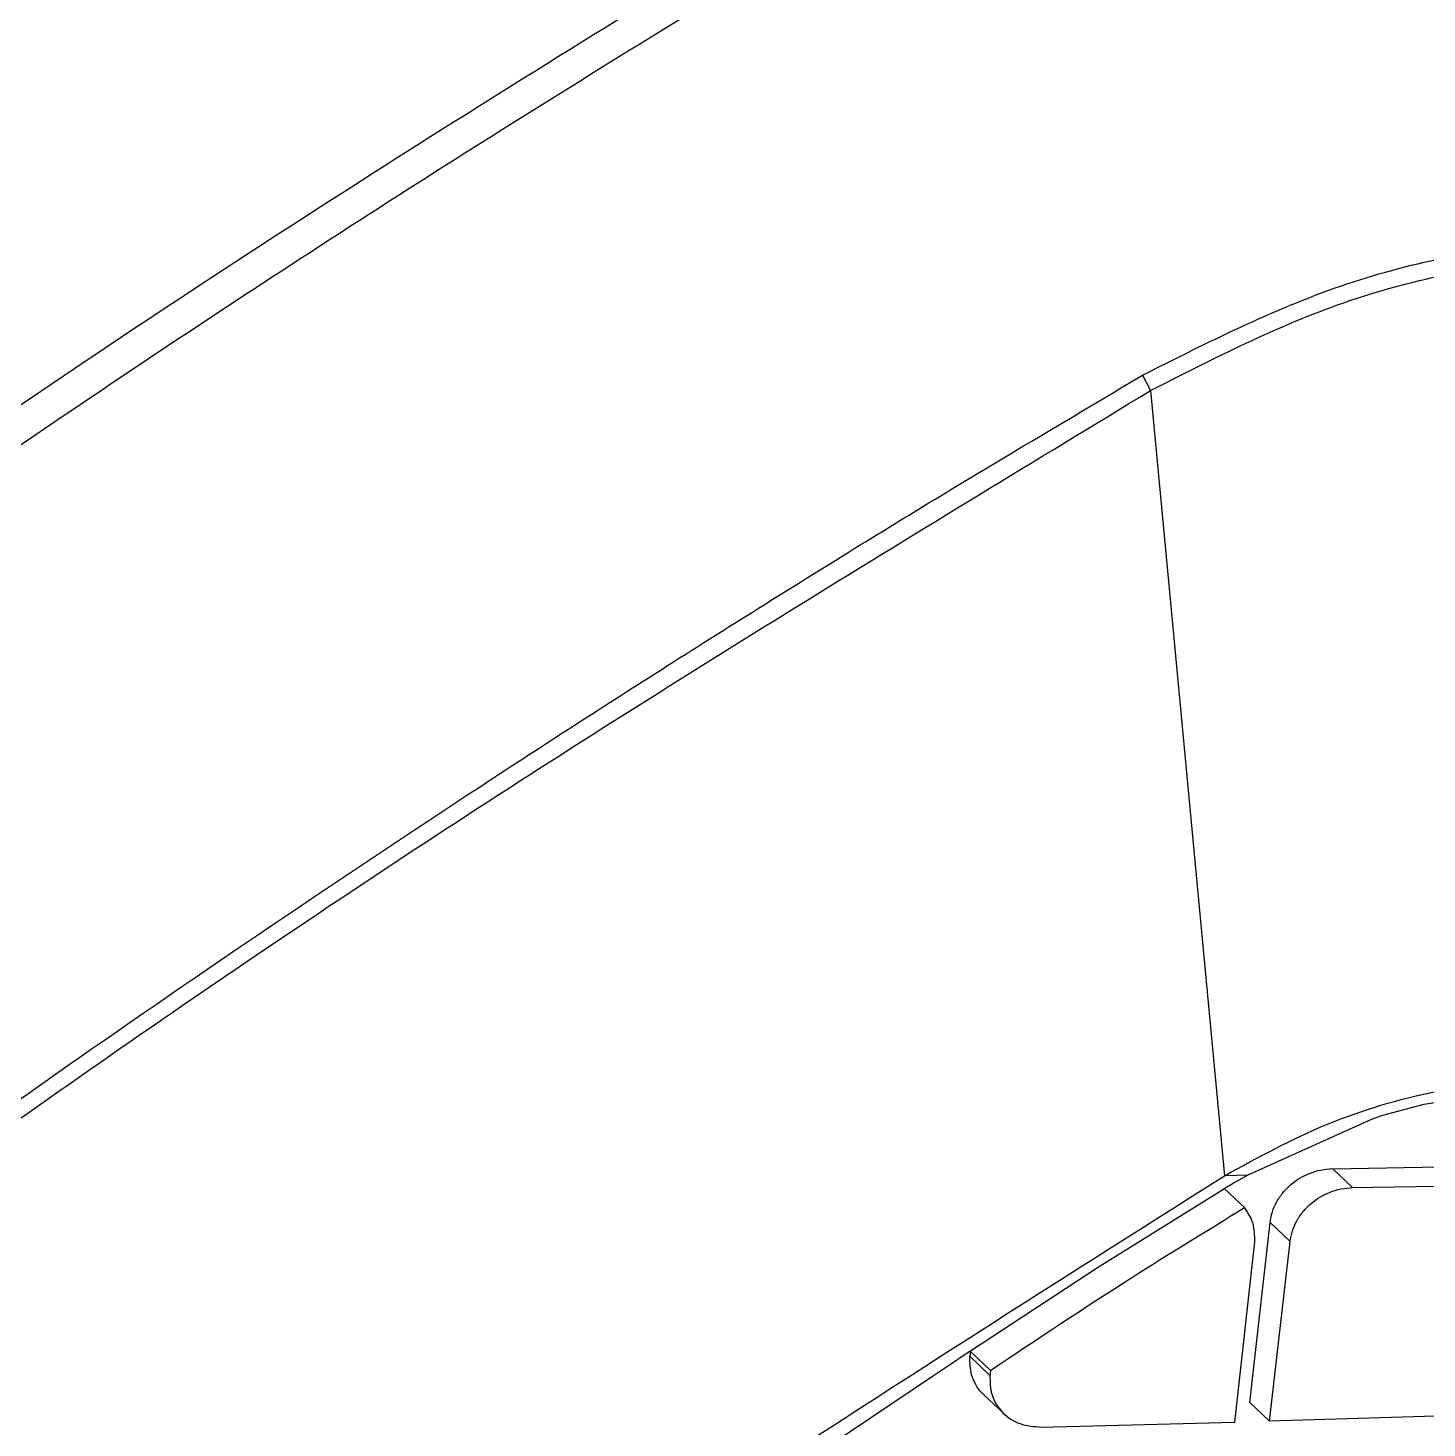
# Model space of a CAD drawing. Extents: x 400 to 501, y 484 to 634.
# Drawn here: x 412.33 to 413.535, y 588.106 to 589.312 of the extents above; entities that cross this region are included whole.
import ezdxf

# ---------------------------------------------------------------- set-up
doc = ezdxf.new("R2010")
doc.units = 0
doc.header["$MEASUREMENT"] = 0
doc.layers.add('DIM', color=3, linetype='Continuous')
doc.layers.add('GEOMETRY', color=3, linetype='Continuous', lineweight=25)

# ---------------------------------------------------------------- blocks, each defined once
blk = doc.blocks.new('2026 GRANDEE')
at = {"layer": 'GEOMETRY', "ltscale": 16}
for p, q in [((-37.1346, -7.8276), (-37.1278, -7.8409)), ((-37.1278, -7.8409), (-37.0642, -8.5173)), ((-36.936, -8.4679), (-36.9277, -8.4652)), ((-36.9277, -8.4652), (-36.8921, -8.4556)), ((-37.0437, -8.5166), (-36.936, -8.4679)), ((-36.9709, -8.5113), (-36.8029, -8.5084)), ((-36.9709, -8.5113), (-36.9537, -8.5276)), ((-37.0644, -8.5282), (-37.0566, -8.5237)), ((-37.0643, -8.5172), (-37.0437, -8.5166)), ((-37.0566, -8.5237), (-37.0438, -8.5165)), ((-36.9537, -8.5276), (-36.7858, -8.5246)), ((-37.0642, -8.5285), (-37.1735, -8.5966)), ((-37.0469, -8.5448), (-37.0642, -8.5285)), ((-37.0423, -8.7127), (-37.0248, -8.5576)), ((-37.0075, -8.5739), (-37.0248, -8.5576)), ((-37.0553, -8.7297), (-37.038, -8.5744)), ((-37.0252, -8.7288), (-37.0075, -8.5739)), ((-37.1735, -8.5966), (-37.2829, -8.6686)), ((-37.3036, -8.6821), (-37.283, -8.6683)), ((-37.2829, -8.6684), (-37.2834, -8.6729)), ((-37.2829, -8.6687), (-37.2656, -8.685)), ((-37.3138, -8.6889), (-37.3036, -8.6821)), ((-37.2833, -8.6729), (-37.2661, -8.6893)), ((-37.404, -8.7495), (-37.3138, -8.6889)), ((-37.2713, -8.706), (-37.254, -8.7223)), ((-37.0252, -8.7288), (-37.0423, -8.7127)), ((-37.2219, -8.7339), (-37.0553, -8.7297)), ((-36.8595, -8.7238), (-37.0252, -8.7288))]:
    blk.add_line(p, q, dxfattribs=at)
at = {"layer": 'GEOMETRY', "ltscale": 16, "flags": 128}
blk.add_lwpolyline([(-37.2656, -8.685), (-37.2659, -8.6874), (-37.2661, -8.6893)], dxfattribs=at)
at = {"layer": 'GEOMETRY', "ltscale": 16}
for points, knots in [([(-45.9514, -13.3107), (-45.8033, -13.0357), (-45.5087, -12.4889), (-45.1362, -11.8753), (-44.8657, -11.4533), (-44.7068, -11.2126), (-44.5423, -10.9704), (-44.3613, -10.7115), (-44.0257, -10.2469), (-43.5214, -9.5953), (-42.8346, -8.7946), (-42.1791, -8.1048), (-41.5672, -7.5146), (-41.0084, -7.0135), (-40.5326, -6.6169), (-40.1496, -6.3143), (-39.8662, -6.0981), (-39.5827, -5.8893), (-39.3147, -5.6985), (-38.9061, -5.4164), (-38.3432, -5.05), (-37.599, -4.6027), (-37.0869, -4.3272), (-36.8294, -4.1887)], [0, 0, 0, 0, 0.071478, 0.142152, 0.164219, 0.186221, 0.208164, 0.23124, 0.25853, 0.33935, 0.419742, 0.49991, 0.55706, 0.614293, 0.671682, 0.698814, 0.726004, 0.753262, 0.779402, 0.801319, 0.866902, 0.933096, 1, 1, 1, 1]), ([(-37.558, -6.5402), (-37.6359, -6.5917), (-37.7834, -6.6891), (-37.9895, -6.8309), (-38.1694, -6.9578), (-38.3236, -7.069), (-38.4526, -7.164), (-38.5609, -7.2449), (-38.6709, -7.3283), (-38.8014, -7.4287), (-38.9667, -7.5585), (-39.1624, -7.7162), (-39.3875, -7.9031), (-39.6414, -8.1204), (-39.8173, -8.2787), (-39.9105, -8.3625)], [0, 0, 0, 0, 0.0944, 0.178601, 0.252617, 0.316526, 0.370349, 0.414102, 0.452694, 0.509417, 0.579905, 0.664168, 0.762233, 0.874151, 1, 1, 1, 1]), ([(-39.9082, -8.3618), (-39.722, -8.1963), (-39.3498, -7.8654), (-38.7675, -7.399), (-38.1704, -6.9527), (-37.7585, -6.6767), (-37.5522, -6.5385)], [0, 0, 0, 0, 0.250036, 0.49971, 0.749502, 1, 1, 1, 1]), ([(-43.189, -12.392), (-43.0672, -12.1984), (-42.824, -11.812), (-42.4322, -11.25), (-42.0214, -10.7025), (-41.59, -10.17), (-41.1388, -9.6533), (-40.6689, -9.154), (-40.1814, -8.6729), (-39.6767, -8.2107), (-39.1552, -7.7673), (-38.6171, -7.3443), (-38.0651, -6.9394), (-37.685, -6.6885), (-37.4947, -6.5629)], [0, 0, 0, 0, 0.083512, 0.166712, 0.249853, 0.333077, 0.416479, 0.499832, 0.583025, 0.666209, 0.749518, 0.832976, 0.916394, 1, 1, 1, 1]), ([(-43.0921, -12.4567), (-42.9462, -12.2263), (-42.6547, -11.7659), (-42.1781, -11.1008), (-41.6742, -10.4561), (-41.1412, -9.8341), (-40.6129, -9.2693), (-40.0957, -8.7582), (-39.5941, -8.2973), (-39.0757, -7.855), (-38.5408, -7.433), (-37.992, -7.0295), (-37.6141, -6.7797), (-37.4251, -6.6548)], [0, 0, 0, 0, 0.100069, 0.199912, 0.299747, 0.399786, 0.499827, 0.583023, 0.66622, 0.749552, 0.833045, 0.916507, 1, 1, 1, 1]), ([(-42.4555, -12.6683), (-42.3301, -12.4491), (-42.0791, -12.0106), (-41.6643, -11.3751), (-41.2204, -10.7612), (-40.7449, -10.1746), (-40.2386, -9.6177), (-39.6969, -9.0945), (-39.1233, -8.6027), (-38.5221, -8.1427), (-37.9004, -7.7105), (-37.4703, -7.4495), (-37.2552, -7.3189)], [0, 0, 0, 0, 0.100262, 0.200594, 0.3008419, 0.4004929, 0.4997617, 0.5991068, 0.6990092, 0.7993777, 0.8996698, 1, 1, 1, 1]), ([(-42.4308, -12.6815), (-42.3533, -12.5449), (-42.2057, -12.2853), (-41.9847, -11.9218), (-41.7787, -11.603), (-41.5913, -11.3268), (-41.425, -11.092), (-41.282, -10.8976), (-41.1797, -10.7628), (-41.1126, -10.6763), (-41.0743, -10.6273), (-41.0235, -10.5629), (-40.9575, -10.4805), (-40.8741, -10.3783), (-40.7892, -10.2765), (-40.6442, -10.1062), (-40.4856, -9.9275), (-40.3349, -9.766), (-40.268, -9.6958), (-40.2384, -9.6651), (-40.2254, -9.6517), (-40.2197, -9.6457), (-40.2171, -9.6431), (-40.2159, -9.6419), (-40.2154, -9.6413), (-40.2152, -9.6411), (-40.2152, -9.6411), (-40.2151, -9.6411), (-40.2151, -9.641), (-40.2149, -9.6409), (-40.2143, -9.6402), (-40.2118, -9.6376), (-40.2017, -9.6273), (-40.1794, -9.6043), (-40.1409, -9.5652), (-40.08, -9.5039), (-39.9932, -9.418), (-39.8764, -9.3055), (-39.7733, -9.2091), (-39.6924, -9.1351), (-39.6423, -9.0896), (-39.5896, -9.0424), (-39.5344, -8.9936), (-39.4765, -8.943), (-39.4161, -8.8907), (-39.3546, -8.8382), (-39.1541, -8.6691), (-38.8066, -8.3914), (-38.3, -8.0208), (-37.7788, -7.6684), (-37.4207, -7.4519), (-37.2416, -7.3436)], [0, 0, 0, 0, 0.062481, 0.118844, 0.169135, 0.213352, 0.251461, 0.283422, 0.309236, 0.318658, 0.3269, 0.333965, 0.351242, 0.368824, 0.386373, 0.403893, 0.457678, 0.481272, 0.491642, 0.496202, 0.498209, 0.499091, 0.49948, 0.499651, 0.499785, 0.499785, 0.499785, 0.499787, 0.499791, 0.499809, 0.499878, 0.500152, 0.501246, 0.505611, 0.512881, 0.523059, 0.53994, 0.561408, 0.587481, 0.596044, 0.605011, 0.61438, 0.624154, 0.634334, 0.64492, 0.655914, 0.66648, 0.749216, 0.832806, 0.916374, 1, 1, 1, 1]), ([(-37.1346, -7.8276), (-37.0785, -7.7993), (-36.9661, -7.7426), (-36.7846, -7.7071), (-36.6038, -7.7059), (-36.4927, -7.7361), (-36.4369, -7.7513)], [0, 0, 0, 0, 0.249093, 0.498766, 0.748345, 1, 1, 1, 1]), ([(-37.1278, -7.8409), (-37.0731, -7.813), (-36.9633, -7.757), (-36.7853, -7.7217), (-36.6079, -7.7201), (-36.4988, -7.7498), (-36.4439, -7.7647)], [0, 0, 0, 0, 0.248315, 0.497925, 0.747765, 1, 1, 1, 1]), ([(-41.9284, -12.7398), (-41.9203, -12.7257), (-41.8993, -12.6887), (-41.8611, -12.6213), (-41.8166, -12.5431), (-41.7727, -12.4667), (-41.7346, -12.4016), (-41.698, -12.3401), (-41.6606, -12.2783), (-41.5922, -12.1664), (-41.493, -12.0081), (-41.327, -11.7524), (-41.1188, -11.4482), (-40.8485, -11.0787), (-40.5502, -10.6989), (-40.2204, -10.3134), (-39.845, -9.9114), (-39.4148, -9.4957), (-38.926, -9.0719), (-38.4714, -8.7164), (-38.0621, -8.4211), (-37.7982, -8.2425), (-37.6242, -8.1293), (-37.5428, -8.0771), (-37.4607, -8.0254), (-37.3807, -7.9756), (-37.2984, -7.9252), (-37.2172, -7.8767), (-37.1607, -7.8431), (-37.1346, -7.8276)], [0, 0, 0, 0, 0.007015, 0.018363, 0.033423, 0.04585, 0.056436, 0.065972, 0.076735, 0.087613, 0.12255, 0.157338, 0.219068, 0.281467, 0.354683, 0.427219, 0.500115, 0.591822, 0.685047, 0.779146, 0.840884, 0.903128, 0.916964, 0.930722, 0.945004, 0.958992, 0.971501, 0.986828, 1, 1, 1, 1]), ([(-41.9154, -12.7466), (-41.7999, -12.5452), (-41.569, -12.1425), (-41.1846, -11.5607), (-40.7743, -10.9983), (-40.3359, -10.46), (-39.8678, -9.9507), (-39.3698, -9.4714), (-38.8433, -9.0207), (-38.2918, -8.5984), (-37.7209, -8.201), (-37.3255, -7.9609), (-37.1278, -7.8409)], [0, 0, 0, 0, 0.100345, 0.20059, 0.300906, 0.400755, 0.500092, 0.599382, 0.699069, 0.799349, 0.899659, 1, 1, 1, 1]), ([(-37.0642, -8.5173), (-37.035, -8.5014), (-36.9764, -8.4695), (-36.8825, -8.4423), (-36.7882, -8.43), (-36.7285, -8.436), (-36.6987, -8.439)], [0, 0, 0, 0, 0.249972, 0.499969, 0.74998, 1, 1, 1, 1]), ([(-36.8921, -8.4556), (-36.8633, -8.4509), (-36.8054, -8.4414), (-36.7497, -8.4454), (-36.7218, -8.4474)], [0, 0, 0, 0, 0.498154, 1, 1, 1, 1]), ([(-37.0248, -8.5576), (-37.0243, -8.5545), (-37.0233, -8.5485), (-37.0193, -8.5397), (-37.0139, -8.5317), (-37.0049, -8.5225), (-36.9934, -8.5158), (-36.981, -8.512), (-36.9744, -8.5115), (-36.9709, -8.5112)], [0, 0, 0, 0, 0.128694, 0.253981, 0.376762, 0.498226, 0.732464, 0.861951, 1, 1, 1, 1]), ([(-41.2517, -12.8051), (-41.1217, -12.5886), (-40.8616, -12.1557), (-40.4226, -11.537), (-39.9492, -10.9445), (-39.4379, -10.3844), (-38.8899, -9.8605), (-38.3091, -9.3741), (-37.702, -8.9217), (-37.2768, -8.6521), (-37.0642, -8.5173)], [0, 0, 0, 0, 0.125001, 0.250001, 0.375003, 0.499997, 0.624991, 0.749994, 0.874996, 1, 1, 1, 1]), ([(-37.0076, -8.5739), (-37.007, -8.5708), (-37.006, -8.5648), (-37.002, -8.556), (-36.9966, -8.548), (-36.9876, -8.5389), (-36.9762, -8.5322), (-36.9637, -8.5283), (-36.9571, -8.5278), (-36.9537, -8.5276)], [0, 0, 0, 0, 0.128492, 0.253719, 0.376576, 0.497608, 0.7319, 0.861607, 1, 1, 1, 1]), ([(-37.2656, -8.685), (-37.2253, -8.6581), (-37.1533, -8.6099), (-37.0794, -8.5648), (-37.0469, -8.5448)], [0, 0, 0, 0, 0.559001, 1, 1, 1, 1]), ([(-37.038, -8.5744), (-37.0381, -8.5689), (-37.0381, -8.5578), (-37.0439, -8.5492), (-37.0469, -8.5448)], [0, 0, 0, 0, 0.495317, 1, 1, 1, 1]), ([(-37.2712, -8.7058), (-37.2715, -8.7056), (-37.2746, -8.7035), (-37.2782, -8.6976), (-37.2832, -8.6872), (-37.2833, -8.6784), (-37.2834, -8.6729)], [0, 0, 0, 0, 0.031306, 0.317748, 0.574721, 1, 1, 1, 1]), ([(-37.2661, -8.6893), (-37.266, -8.6949), (-37.2657, -8.7072), (-37.256, -8.722), (-37.2409, -8.7323), (-37.2282, -8.7334), (-37.2219, -8.7339)], [0, 0, 0, 0, 0.227839, 0.497931, 0.749631, 1, 1, 1, 1])]:
    blk.add_open_spline(points, degree=3, knots=knots, dxfattribs=at)

msp = doc.modelspace()

# ---------------------------------------------------------------- block references
at = {"layer": 'DIM'}
msp.add_blockref('2026 GRANDEE', (450.4248, 596.8403), dxfattribs=at)

doc.saveas('drawing.dxf')
